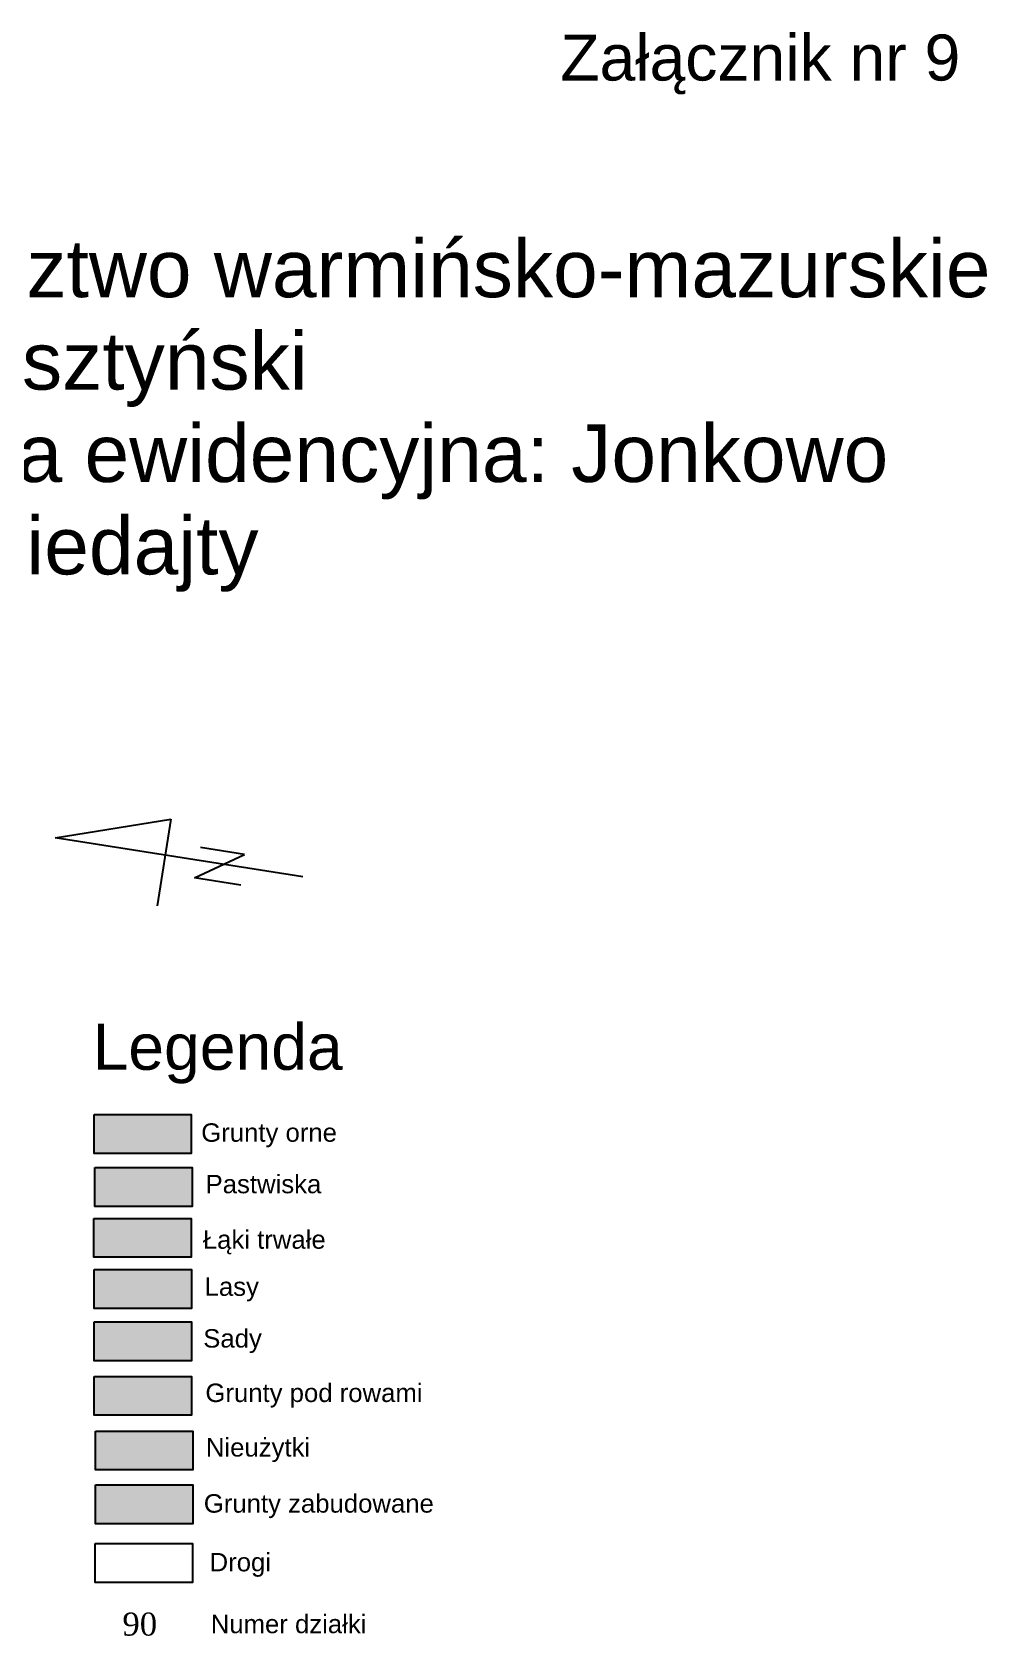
# Model space of a CAD drawing. Header units: millimetres. Extents: x 1380 to 3497, y 917 to 2357.
# Drawn here: x 3082 to 3497, y 1655 to 2352 of the extents above; entities that cross this region are included whole.
import ezdxf

# ---------------------------------------------------------------- set-up
doc = ezdxf.new("R2010")
doc.units = ezdxf.units.MM
doc.linetypes.add('UZYTEK', pattern=[20, 10, -10])
doc.linetypes.add('użytki', pattern=[20, 10, -10])
for name, color, linetype in [('DRUK', 7, 'Continuous'), ('Gospodarstwa', 7, 'Continuous'), ('kolory użytki', 7, 'Continuous'), ('LAS', 7, 'Continuous'), ('Numeracja', 7, 'Continuous'), ('Pokolorwane użytki', 7, 'Continuous'), ('Uzytki', 250, 'UZYTEK')]:
    doc.layers.add(name, color=color, linetype=linetype)
doc.styles.add('Całkowite', font='times.ttf', dxfattribs={"height": 10})
doc.styles.get("Standard").update_dxf_attribs({"font": 'arial.ttf'})

msp = doc.modelspace()

# ---------------------------------------------------------------- hatches: boundary and pattern name
at = {"layer": 'LAS', "true_color": 0x5e6624}
h = msp.add_hatch(color=59, dxfattribs=at)
h.dxf.hatch_style = 1
h.paths.add_polyline_path([(3108.55, 1813.92), (3108.55, 1797.03), (3150.81, 1797.03), (3150.81, 1813.92)])
at = {"layer": 'Pokolorwane użytki', "true_color": 0xffff5c}
h = msp.add_hatch(color=51, dxfattribs=at)
h.dxf.hatch_style = 1
h.paths.add_polyline_path([(3150.75, 1864.43), (3150.75, 1881.31), (3108.49, 1881.31), (3108.49, 1864.43)])
at = {"layer": 'Pokolorwane użytki', "true_color": 0x97d88a}
h = msp.add_hatch(color=73, dxfattribs=at)
h.dxf.hatch_style = 1
h.paths.add_polyline_path([(3108.88, 1858.29), (3108.88, 1841.4), (3151.14, 1841.4), (3151.14, 1858.29)])
at = {"layer": 'Pokolorwane użytki', "true_color": 0x3bd23d}
h = msp.add_hatch(color=93, dxfattribs=at)
h.dxf.hatch_style = 1
h.paths.add_polyline_path([(3108.42, 1836.16), (3108.42, 1819.27), (3150.68, 1819.27), (3150.68, 1836.16)])
at = {"layer": 'Pokolorwane użytki', "true_color": 0xff3333}
h = msp.add_hatch(color=20, dxfattribs=at)
h.dxf.hatch_style = 1
h.paths.add_polyline_path([(3109.15, 1743.74), (3109.15, 1726.85), (3151.41, 1726.85), (3151.41, 1743.74)])
at = {"layer": 'Pokolorwane użytki', "true_color": 0xbb6244}
h = msp.add_hatch(color=25, dxfattribs=at)
h.dxf.hatch_style = 1
h.paths.add_polyline_path([(3151.36, 1703.46), (3151.36, 1720.34), (3109.1, 1720.34), (3109.1, 1703.46)])
at = {"layer": 'Uzytki', "true_color": 0xffa442}
h = msp.add_hatch(color=21, dxfattribs=at)
h.dxf.hatch_style = 1
h.paths.add_polyline_path([(3150.81, 1774.33), (3150.81, 1791.21), (3108.55, 1791.21), (3108.55, 1774.33)])
at = {"layer": 'Uzytki', "true_color": 0x5b8edb}
h = msp.add_hatch(color=153, dxfattribs=at)
h.dxf.hatch_style = 1
h.paths.add_polyline_path([(3108.55, 1767.49), (3108.55, 1750.61), (3150.81, 1750.61), (3150.81, 1767.49)])

# ---------------------------------------------------------------- linework, layer by layer
at = {"layer": 'Gospodarstwa', "color": 250}
for p, q in [((3091.5, 2001.54), (3141.86, 2009.69)), ((3141.86, 2009.69), (3135.93, 1972.02)), ((3199.18, 1984.58), (3091.5, 2001.54)), ((3152.1, 1984.14), (3173.85, 1994.33)), ((3173.85, 1994.33), (3154.68, 1997.35)), ((3172.25, 1980.97), (3152.1, 1984.14))]:
    msp.add_line(p, q, dxfattribs=at)
at = {"layer": 'kolory użytki', "color": 250}
for points in [[(3108.49, 1881.31), (3150.75, 1881.31), (3150.75, 1864.43), (3108.49, 1864.43)], [(3108.88, 1858.29), (3151.14, 1858.29), (3151.14, 1841.4), (3108.88, 1841.4)], [(3108.42, 1836.16), (3150.68, 1836.16), (3150.68, 1819.27), (3108.42, 1819.27)], [(3108.55, 1813.92), (3150.81, 1813.92), (3150.81, 1797.03), (3108.55, 1797.03)], [(3108.55, 1791.21), (3150.81, 1791.21), (3150.81, 1774.33), (3108.55, 1774.33)], [(3108.55, 1767.49), (3150.81, 1767.49), (3150.81, 1750.61), (3108.55, 1750.61)], [(3109.15, 1743.74), (3151.41, 1743.74), (3151.41, 1726.85), (3109.15, 1726.85)], [(3109.1, 1720.34), (3151.36, 1720.34), (3151.36, 1703.46), (3109.1, 1703.46)], [(3108.95, 1694.83), (3151.21, 1694.83), (3151.21, 1677.95), (3108.95, 1677.95)]]:
    msp.add_lwpolyline(points, close=True, dxfattribs=at)

# ---------------------------------------------------------------- texts
at = {"layer": 'DRUK', "color": 250, "linetype": 'użytki'}
for s, height, p in [('Załącznik nr 9', 20, (3311.16, 2330.76)), ('Województwo warmińsko-mazurskie', 25, (2935.44, 2236.58)), ('Powiat olsztyński', 25, (2935.44, 2196.42)), ('Jednostka ewidencyjna: Jonkowo', 25, (2935.44, 2156.26)), ('Obręb: Giedajty', 25, (2935.44, 2116.1))]:
    msp.add_text(s, height=height, dxfattribs=at).set_placement(p)
at = {"layer": 'Gospodarstwa', "color": 250}
msp.add_text('Legenda', height=20, dxfattribs=at).set_placement((3107.83, 1900.76))
at = {"layer": 'kolory użytki', "color": 250}
for s, p in [('Grunty orne', (3155.07, 1869.5)), ('Pastwiska', (3156.96, 1847.11)), ('Łąki trwałe', (3155.77, 1822.99)), ('Lasy', (3156.54, 1802.53)), ('Sady', (3155.94, 1780.04)), ('Grunty pod rowami', (3156.88, 1756.37)), ('Nieużytki', (3157.09, 1732.67)), ('Grunty zabudowane', (3156.18, 1708.29)), ('Drogi', (3158.7, 1682.78)), ('Numer działki', (3159.2, 1655.9))]:
    msp.add_text(s, height=8, dxfattribs=at).set_placement(p)
at = {"layer": 'Numeracja', "insert": (3120.8, 1664.85), "char_height": 10, "width": 14.8355, "attachment_point": 1, "style": 'Całkowite'}
msp.add_mtext('90', dxfattribs=at)

doc.saveas('drawing.dxf')
